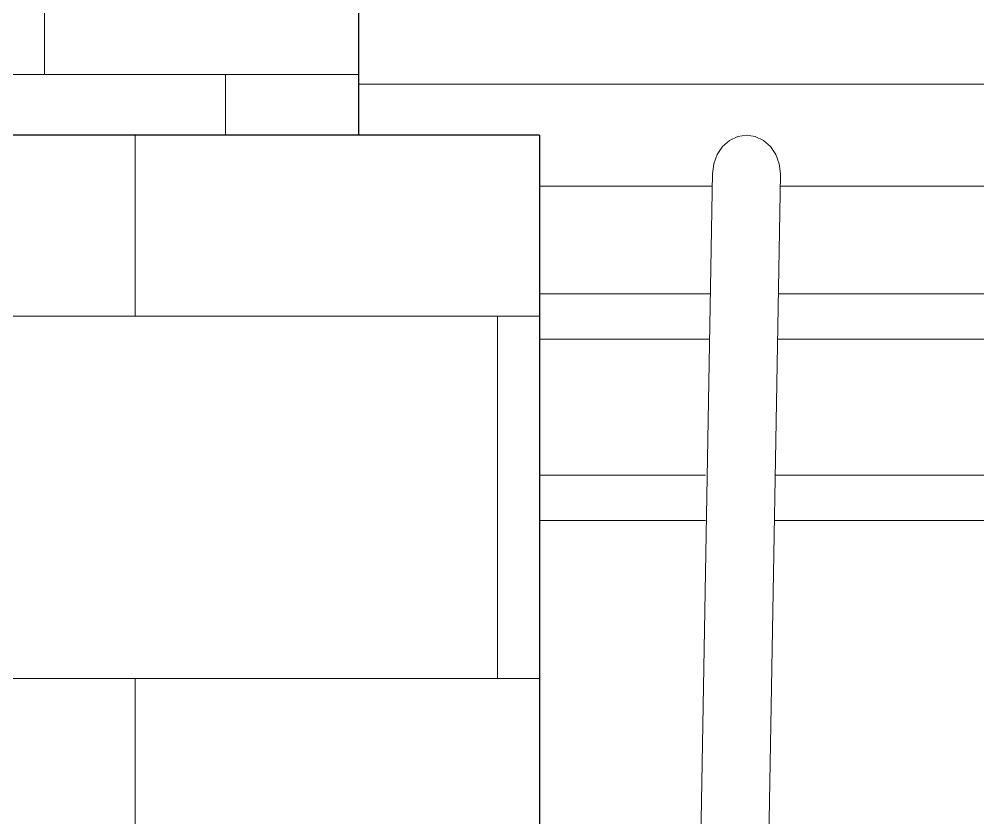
# Model space of a CAD drawing. Header units: millimetres. Extents: x -10020 to 20888, y -4665 to 12339.
# Drawn here: x 895 to 1433, y 3580 to 4027 of the extents above; entities that cross this region are included whole.
import ezdxf

# ---------------------------------------------------------------- set-up
doc = ezdxf.new("R2010")
doc.units = ezdxf.units.MM
doc.layers.add('A-FLOR-HRAL', color=11, linetype='Continuous', lineweight=9)

# ---------------------------------------------------------------- blocks, each defined once
blk = doc.blocks.new('Railing - Railing-380087-West')
at = {"layer": 'A-FLOR-HRAL'}
for p, q in [((1283.18, 3873.5), (1187.35, 3873.5)), ((1532.74, 3873.5), (1321.21, 3873.5)), ((1282.75, 3848.1), (1187.35, 3848.1)), ((1532.74, 3848.1), (1320.75, 3848.1)), ((1280.37, 3771.9), (1187.35, 3771.9)), ((1532.74, 3771.9), (1319.38, 3771.9)), ((1280.37, 3746.5), (1187.35, 3746.5)), ((1532.74, 3746.5), (1318.92, 3746.5))]:
    blk.add_line(p, q, dxfattribs=at)
blk = doc.blocks.new('Top Rail Type - Top Rail_Internal_-380096-West')
at = {"layer": 'A-FLOR-HRAL'}
for p, q in [((3266.29, 3990.97), (1085.75, 3990.97)), ((1187.35, 3933.82), (1284.2, 3933.82)), ((1322.29, 3933.82), (2067.9, 3933.82))]:
    blk.add_line(p, q, dxfattribs=at)
blk = doc.blocks.new('Top Rail Type - Top Rail_Internal_-407996-West')
at = {"layer": 'A-FLOR-HRAL'}
for p, q in [((1284.32, 3941.28), (1268.81, 3048)), ((1306.92, 3048), (1322.41, 3940.43)), ((1322.42, 3940.85), (1322.41, 3940.42))]:
    blk.add_line(p, q, dxfattribs=at)
at = {"layer": 'A-FLOR-HRAL', "flags": 128}
blk.add_lwpolyline([(1284.32, 3940.85), (1284.97, 3946.43), (1286.87, 3951.63), (1289.9, 3956.09), (1293.84, 3959.51), (1298.44, 3961.67), (1303.37, 3962.4), (1308.3, 3961.67), (1312.89, 3959.51), (1316.84, 3956.09), (1319.87, 3951.63), (1321.77, 3946.43), (1322.42, 3940.85)], dxfattribs=at)

msp = doc.modelspace()

# ---------------------------------------------------------------- hatches: boundary and pattern name
at = {"lineweight": 9}
h = msp.add_hatch(dxfattribs=at)
h.set_pattern_fill('FP_3', color=256, style=0, pattern_type=2)
h.set_pattern_definition([(0, (909.54, 3048), (0, 67.742), []), (90, (909.54, 3048), (-101.6, 67.742), [67.742, -67.742])])
h.paths.add_polyline_path([(733.33, 3962.4), (1085.75, 3962.4), (1085.75, 6248.4), (733.33, 6248.4), (733.33, 4117.69)])
h = msp.add_hatch(dxfattribs=at)
h.set_pattern_fill('FP_2', color=256, style=0, pattern_type=2)
h.set_pattern_definition([(0, (960.34, 3048), (0, 203.2), []), (90, (960.34, 3048), (-203.2, 203.2), [203.2, -203.2])])
h.paths.add_polyline_path([(982.15, 3048), (1187.35, 3048), (1187.35, 3962.4), (733.33, 3962.4), (733.33, 3048), (979.31, 3048)])

# ---------------------------------------------------------------- linework, layer by layer
for p, q in [((1085.75, 6248.4), (1085.75, 3962.4)), ((1187.35, 3962.4), (-7496.27, 3962.4)), ((1187.35, 3962.4), (1187.35, 3048))]:
    msp.add_line(p, q)

# ---------------------------------------------------------------- block references
for name in ['Top Rail Type - Top Rail_Internal_-380096-West', 'Top Rail Type - Top Rail_Internal_-407996-West', 'Railing - Railing-380087-West']:
    msp.add_blockref(name, (0, 0))

doc.saveas('drawing.dxf')
